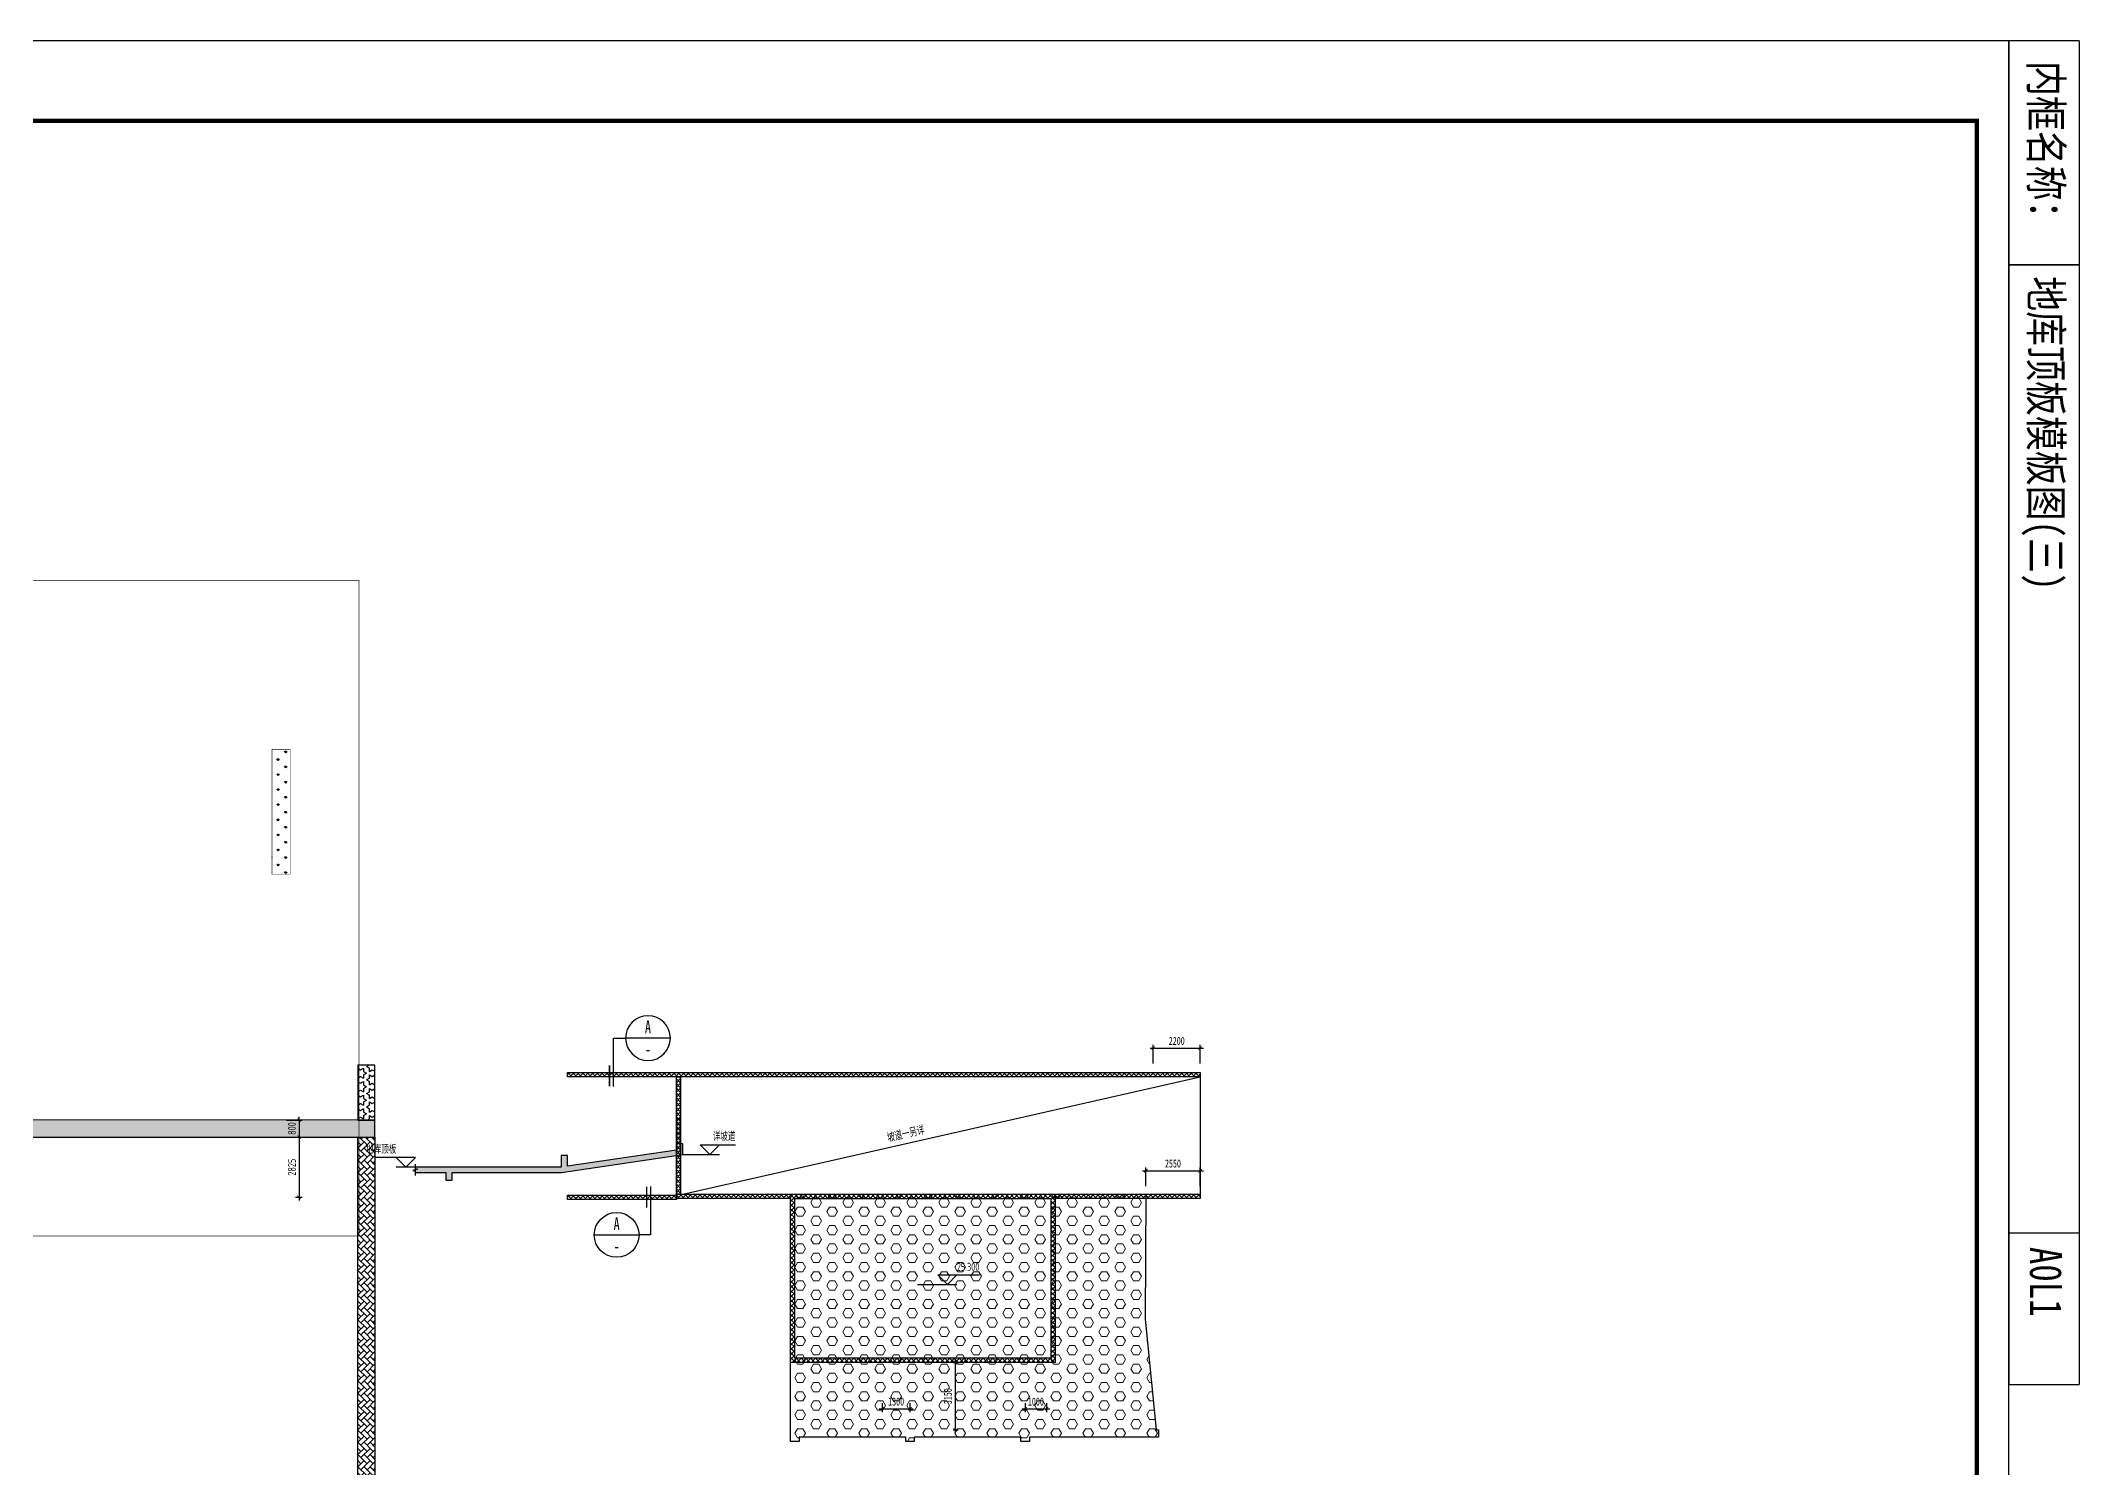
# Model space of a CAD drawing. Extents: x -302153 to 1239823, y 44204 to 1496698.
# Drawn here: x 1144286 to 1239823, y 883271 to 950148 of the extents above; entities that cross this region are included whole.
import ezdxf
from ezdxf.enums import TextEntityAlignment as Align

# ---------------------------------------------------------------- set-up
doc = ezdxf.new("R2010")
doc.units = 0
doc.header["$LTSCALE"] = 1500
doc.header["$MEASUREMENT"] = 0
doc.linetypes.add('DASH', pattern=[0.35, 0.25, -0.1])
doc.layers.get('0').update_dxf_attribs({"linetype": 'CONTINUOUS'})
doc.layers.get('Defpoints').update_dxf_attribs({"color": 2, "linetype": 'CONTINUOUS'})
doc.layers.add('HATCH', color=254, linetype='CONTINUOUS', lineweight=0)
for name, color, linetype in [('HATCH1', 181, 'CONTINUOUS'), ('S_HOLE_TEXT', 201, 'CONTINUOUS'), ('S_INDX', 11, 'CONTINUOUS'), ('S_PLAN_DIMS', 3, 'CONTINUOUS'), ('S_PLAN_THIN', 83, 'CONTINUOUS'), ('SD_DIMS', 3, 'CONTINUOUS'), ('SD_THIN', 83, 'CONTINUOUS'), ('SE_HACH', 253, 'CONTINUOUS'), ('后浇带', 7, 'CONTINUOUS')]:
    doc.layers.add(name, color=color, linetype=linetype)
doc.layers.add('内框', color=8, linetype='CONTINUOUS', plot=False)
doc.layers.add('抗震等级范围线', color=110, linetype='DASH', plot=False)
doc.styles.add('TH-STYLE3', font='tssdeng.shx', dxfattribs={"width": 0.7, "bigfont": 'tssdchn.shx'})
doc.styles.add('TSSD_Dimension', font='', dxfattribs={"width": 0.7})
doc.styles.add('TSSD_Label', font='tssdeng.shx', dxfattribs={"width": 0.7, "bigfont": 'hztxt.shx'})
doc.styles.add('TSSD_Num', font='', dxfattribs={"width": 0.7, "bigfont": 'Hztxt.shx'})
doc.styles.add('黑体', font='simhei.ttf')
doc.styles.get('TSSD_Dimension').set_extended_font_data('SimSun')
doc.styles.get('TSSD_Num').set_extended_font_data('SimSun')
doc.dimstyles.new('TSSD_150_150', dxfattribs={"dimtxt": 375, "dimasz": 150, "dimexe": 150, "dimexo": 375, "dimgap": 150, "dimtad": 1, "dimdec": 0, "dimzin": 0, "dimdsep": 46, "dimtxsty": 'TSSD_Dimension', "dimblk": 'ARCHTICK', "dimblk1": 'ARCHTICK', "dimblk2": 'ARCHTICK', "dimcen": 0, "dimdle": 150, "dimclrt": 7, "dimadec": 0, "dimazin": 0, "dimtfac": 1, "dimtdec": 0, "dimtix": 1, "dimtmove": 2, "dimatfit": 3, "dimfxl": 1, "dimtolj": 1, "dimtzin": 0, "dimarcsym": 0})

# ---------------------------------------------------------------- blocks, each defined once
blk = doc.blocks.new('THAPE_A0L1_inner')
at = {"layer": '内框'}
for p, q in [((0, 863), (0, 841)), ((0, 863), (420, 863)), ((70, 841), (70, 863)), ((70, 863), (70, 841)), ((372.66, 841), (372.62, 863)), ((372.62, 863), (372.66, 841)), ((420, 841), (420, 863)), ((0, 841), (70, 841)), ((40, 841), (0, 841)), ((120, 841), (40, 841)), ((70, 841), (372.66, 841)), ((280, 841), (120, 841)), ((420, 841), (280, 841)), ((372.66, 841), (420, 841))]:
    blk.add_line(p, q, dxfattribs=at)
blk.add_lwpolyline([(0, 0), (1486, 0), (1486, 841), (0, 841)], close=True, dxfattribs=at)
at = {"layer": '内框', "const_width": 1.4}
blk.add_lwpolyline([(25, 831), (25, 10), (1476, 10), (1476, 831)], close=True, dxfattribs=at)
at = {"layer": '内框', "style": '黑体', "width": 0.8}
for s, p in [('内框名称：', (6.33, 847.64)), ('A0L1', (376.99, 847.62))]:
    blk.add_text(s, height=10, dxfattribs=at).set_placement(p)
blk.add_attdef('内框名称', (73.61, 847.62), '', height=10, dxfattribs=at)
blk = doc.blocks.new('_ArchTick')
at = {"color": 0, "const_width": 0.25}
blk.add_lwpolyline([(-0.53, -0.53), (0.53, 0.53)], dxfattribs=at)
blk = doc.blocks.new('*D104')
at = {"layer": 'Defpoints', "color": 0, "transparency": 16777216}
for p in [(1183724, 886650), (1185024, 886650), (1185024, 886011)]:
    blk.add_point(p, dxfattribs=at)
at = {"layer": 'SD_DIMS', "color": 0, "lineweight": -2, "transparency": 16777216}
for p, q in [((1183574, 886011), (1185174, 886011)), ((1183724, 886275), (1183724, 885861)), ((1185024, 886275), (1185024, 885861))]:
    blk.add_line(p, q, dxfattribs=at)
at = {"layer": 'SD_DIMS', "color": 0, "lineweight": -2, "transparency": 16777216, "xscale": 150, "yscale": 150, "zscale": 150, "rotation": 180}
blk.add_blockref('_ArchTick', (1183724, 886011), dxfattribs=at)
at = {"layer": 'SD_DIMS', "color": 0, "lineweight": -2, "transparency": 16777216, "xscale": 150, "yscale": 150, "zscale": 150}
blk.add_blockref('_ArchTick', (1185024, 886011), dxfattribs=at)
at = {"layer": 'SD_DIMS', "color": 7, "transparency": 16777216, "insert": (1184374, 886349), "char_height": 375, "attachment_point": 5, "style": 'TSSD_Dimension'}
blk.add_mtext('\\A1;1300', dxfattribs=at)
blk = doc.blocks.new('*D105')
at = {"layer": 'Defpoints', "color": 0, "transparency": 16777216}
for p in [(1190424, 886650), (1191424, 886650), (1191424, 886011)]:
    blk.add_point(p, dxfattribs=at)
at = {"layer": 'SD_DIMS', "color": 0, "lineweight": -2, "transparency": 16777216}
for p, q in [((1190274, 886011), (1191574, 886011)), ((1190424, 886275), (1190424, 885861)), ((1191424, 886275), (1191424, 885861))]:
    blk.add_line(p, q, dxfattribs=at)
at = {"layer": 'SD_DIMS', "color": 0, "lineweight": -2, "transparency": 16777216, "xscale": 150, "yscale": 150, "zscale": 150, "rotation": 180}
blk.add_blockref('_ArchTick', (1190424, 886011), dxfattribs=at)
at = {"layer": 'SD_DIMS', "color": 0, "lineweight": -2, "transparency": 16777216, "xscale": 150, "yscale": 150, "zscale": 150}
blk.add_blockref('_ArchTick', (1191424, 886011), dxfattribs=at)
at = {"layer": 'SD_DIMS', "color": 7, "transparency": 16777216, "insert": (1190924, 886349), "char_height": 375, "attachment_point": 5, "style": 'TSSD_Dimension'}
blk.add_mtext('\\A1;1000', dxfattribs=at)
blk = doc.blocks.new('*D106')
at = {"layer": 'Defpoints', "color": 0, "transparency": 16777216}
for p in [(1186674, 888177), (1186674, 885027), (1187137, 885027)]:
    blk.add_point(p, dxfattribs=at)
at = {"layer": 'SD_DIMS', "color": 0, "lineweight": -2, "transparency": 16777216}
for p, q in [((1187049, 888177), (1187287, 888177)), ((1187137, 888327), (1187137, 884877)), ((1187049, 885027), (1187287, 885027))]:
    blk.add_line(p, q, dxfattribs=at)
at = {"layer": 'SD_DIMS', "color": 0, "lineweight": -2, "transparency": 16777216, "xscale": 150, "yscale": 150, "zscale": 150}
for p, rotation in [((1187137, 888177), 90), ((1187137, 885027), 270)]:
    blk.add_blockref('_ArchTick', p, dxfattribs=dict(at, rotation=rotation))
at = {"layer": 'SD_DIMS', "color": 7, "transparency": 16777216, "insert": (1186800, 886602), "char_height": 375, "attachment_point": 5, "rotation": 90, "style": 'TSSD_Dimension'}
blk.add_mtext('\\A1;3150', dxfattribs=at)
blk = doc.blocks.new('*D120')
at = {"layer": 'Defpoints', "color": 0, "transparency": 16777216}
for p in [(1198624, 902921), (1196424, 901827), (1198624, 901827)]:
    blk.add_point(p, dxfattribs=at)
at = {"layer": 'SD_DIMS', "color": 0, "lineweight": -2, "transparency": 16777216}
for p, q in [((1196274, 902921), (1198774, 902921)), ((1196424, 902202), (1196424, 903071)), ((1198624, 902202), (1198624, 903071))]:
    blk.add_line(p, q, dxfattribs=at)
at = {"layer": 'SD_DIMS', "color": 0, "lineweight": -2, "transparency": 16777216, "xscale": 150, "yscale": 150, "zscale": 150, "rotation": 180}
blk.add_blockref('_ArchTick', (1196424, 902921), dxfattribs=at)
at = {"layer": 'SD_DIMS', "color": 0, "lineweight": -2, "transparency": 16777216, "xscale": 150, "yscale": 150, "zscale": 150}
blk.add_blockref('_ArchTick', (1198624, 902921), dxfattribs=at)
at = {"layer": 'SD_DIMS', "color": 7, "transparency": 16777216, "insert": (1197524, 903259), "char_height": 375, "attachment_point": 5, "style": 'TSSD_Dimension'}
blk.add_mtext('\\A1;2200', dxfattribs=at)
blk = doc.blocks.new('*D128')
at = {"layer": 'Defpoints', "color": 0, "transparency": 16777216}
for p in [(1198624, 897171), (1196074, 896079), (1198624, 896077)]:
    blk.add_point(p, dxfattribs=at)
at = {"layer": 'SD_DIMS', "color": 0, "lineweight": -2, "transparency": 16777216}
for p, q in [((1195924, 897171), (1198774, 897171)), ((1196074, 896454), (1196074, 897321)), ((1198624, 896452), (1198624, 897321))]:
    blk.add_line(p, q, dxfattribs=at)
at = {"layer": 'SD_DIMS', "color": 0, "lineweight": -2, "transparency": 16777216, "xscale": 150, "yscale": 150, "zscale": 150, "rotation": 180}
blk.add_blockref('_ArchTick', (1196074, 897171), dxfattribs=at)
at = {"layer": 'SD_DIMS', "color": 0, "lineweight": -2, "transparency": 16777216, "xscale": 150, "yscale": 150, "zscale": 150}
blk.add_blockref('_ArchTick', (1198624, 897171), dxfattribs=at)
at = {"layer": 'SD_DIMS', "color": 7, "transparency": 16777216, "insert": (1197349, 897509), "char_height": 375, "attachment_point": 5, "style": 'TSSD_Dimension'}
blk.add_mtext('\\A1;2550', dxfattribs=at)
blk = doc.blocks.new('ts_idx')
at = {"color": 0, "linetype": 'ByBlock', "lineweight": -2}
blk.add_line((-0.5, 0), (0.5, 0), dxfattribs=at)
blk.add_circle((0, 0), 0.5, dxfattribs=at)
at = {"color": 0, "linetype": 'ByBlock', "lineweight": -2, "style": 'TSSD_Num', "width": 0.7}
for tag, p in [('1', (0, 0.25)), ('A', (0, -0.25))]:
    blk.add_attdef(tag, text='', height=0.286, dxfattribs=at).set_placement(p, align=Align.MIDDLE_CENTER)
blk = doc.blocks.new('*D364')
at = {"layer": 'Defpoints', "color": 0, "transparency": 16777216}
for p in [(-45723, 106073), (-45723, 105273), (-44683, 105273)]:
    blk.add_point(p, dxfattribs=at)
at = {"layer": 'S_PLAN_DIMS', "color": 0, "lineweight": -2, "transparency": 16777216}
for p, q in [((-45273, 106073), (-44533, 106073)), ((-44683, 106073), (-44683, 106223)), ((-44683, 106073), (-44683, 105273)), ((-45273, 105273), (-44533, 105273)), ((-44683, 105273), (-44683, 105123))]:
    blk.add_line(p, q, dxfattribs=at)
at = {"layer": 'S_PLAN_DIMS', "color": 0, "lineweight": -2, "transparency": 16777216, "xscale": 150, "yscale": 150, "zscale": 150}
for p, rotation in [((-44683, 106073), 270), ((-44683, 105273), 90)]:
    blk.add_blockref('_ArchTick', p, dxfattribs=dict(at, rotation=rotation))
at = {"layer": 'S_PLAN_DIMS', "color": 7, "transparency": 16777216, "insert": (-45020, 105673), "char_height": 375, "attachment_point": 5, "rotation": 90, "style": 'TH-STYLE3'}
blk.add_mtext('\\A1;800', dxfattribs=at)
blk = doc.blocks.new('*D365')
at = {"layer": 'Defpoints', "color": 0, "transparency": 16777216}
for p in [(-45723, 105273), (-45297, 102448), (-44683, 102448)]:
    blk.add_point(p, dxfattribs=at)
at = {"layer": 'S_PLAN_DIMS', "color": 0, "lineweight": -2, "transparency": 16777216}
for p, q in [((-45273, 105273), (-44533, 105273)), ((-44683, 105423), (-44683, 102298)), ((-44847, 102448), (-44533, 102448))]:
    blk.add_line(p, q, dxfattribs=at)
at = {"layer": 'S_PLAN_DIMS', "color": 0, "lineweight": -2, "transparency": 16777216, "xscale": 150, "yscale": 150, "zscale": 150}
for p, rotation in [((-44683, 105273), 90), ((-44683, 102448), 270)]:
    blk.add_blockref('_ArchTick', p, dxfattribs=dict(at, rotation=rotation))
at = {"layer": 'S_PLAN_DIMS', "color": 7, "transparency": 16777216, "insert": (-45020, 103861), "char_height": 375, "attachment_point": 5, "rotation": 90, "style": 'TH-STYLE3'}
blk.add_mtext('\\A1;2825', dxfattribs=at)
blk = doc.blocks.new('A$C1DF81372')
at = {"layer": '后浇带'}
h = blk.add_hatch(dxfattribs=at)
h.set_pattern_fill('STARS', color=8, scale=50, angle=-90, style=0)
h.set_pattern_definition([(270, (-2281752.9, 2769203.97), (274.963, -5e-14), [158.75, -158.75]), (330, (-2281752.9, 2769203.97), (137.4815, 238.124943), [158.75, -158.75]), (30, (-2281615.4, 2769124.6), (-137.4815, 238.124943), [158.75, -158.75])])
h.paths.add_polyline_path([(-41925, 108650), (-41925, 106073.1), (-41125, 106073.1), (-41125, 108650)])
h = blk.add_hatch(dxfattribs=at)
h.set_pattern_fill('STARS', color=8, scale=50, style=0)
h.set_pattern_definition([(0, (-2615500.2, -2134555.17), (0, 274.963), [158.75, -158.75]), (60, (-2615500.2, -2134555.17), (-238.124943, 137.4815), [158.75, -158.75]), (120, (-2615420.8, -2134417.7), (-238.124943, -137.4815), [158.75, -158.75])])
h.paths.add_polyline_path([(-95825, 105274.6), (-41125.1, 105273.1), (-41125.1, 106073.1), (-95825, 106074.6)])
h = blk.add_hatch(dxfattribs=at)
h.set_pattern_fill('AR-HBONE', color=8, scale=2, angle=-90)
h.set_pattern_definition([(315, (-2294156.12, 2836822.65), (287.368196, -8e-14), [609.6, -203.2]), (45, (-2294012.43, 2836678.97), (287.368196, -8e-14), [609.6, -203.2])])
h.paths.add_polyline_path([(-41925, 84075.2), (-41125, 84075.2), (-41125.1, 105273.3), (-41925.1, 105273.3)])
at = {"layer": '后浇带', "color": 8, "elevation": -1000}
for points in [[(-41925, 108650), (-41925, 106073.1), (-41125, 106073.1), (-41125, 108650)], [(-95825, 105274.6), (-41125.1, 105273.1), (-41125.1, 106073.1), (-95825, 106074.6)], [(-41925.1, 105273.3), (-41125.1, 105273.3), (-41125, 84075.2), (-41925, 84075.2)]]:
    blk.add_lwpolyline(points, close=True, dxfattribs=at)
at = {"layer": 'S_PLAN_DIMS'}
for base, p1, p2, picture, middle in [((-44682.7, 105273.4), (-45723.3, 106073.4), (-45723.4, 105273.4), '*D364', (-45020.2, 105673.4)), ((-44682.7, 102448), (-45723.4, 105273.4), (-45297, 102448), '*D365', (-45020.2, 103860.7))]:
    dim = blk.add_linear_dim(base=base, p1=p1, p2=p2, angle=90, dimstyle='TSSD_150_150', dxfattribs=at)
    dim.commit()
    dim.dimension.update_dxf_attribs({"geometry": picture, "text_midpoint": middle})

msp = doc.modelspace()

# ---------------------------------------------------------------- hatches: boundary and pattern name
at = {"layer": 'HATCH'}
h = msp.add_hatch(dxfattribs=at)
h.set_pattern_fill('HEX', color=8, scale=2000)
h.paths.add_polyline_path([(1179423.895, 896077.4606), (1196073.895, 896077.4606), (1196073.895, 890223.5883), (1196049.0288, 890227.3696), (1196555.3709, 885027.3696), (1196673.895, 885027.1266), (1196673.895, 884677.3696), (1190623.895, 884677.3696), (1190623.895, 884477.3696), (1190223.895, 884477.3696), (1190223.895, 884677.3696), (1185223.895, 884677.3696), (1185223.895, 884477.3696), (1184823.895, 884477.3696), (1184823.895, 884677.3696), (1179823.895, 884677.3696), (1179823.895, 884477.3696), (1179423.895, 884477.3696)])
at = {"layer": 'HATCH1'}
h = msp.add_hatch(dxfattribs=at)
h.set_pattern_fill('HOLE_MATETIEL', color=256, scale=50, style=0)
h.set_pattern_definition([(45, (-1329.03, 54450), (-112.253202, 112.253202), []), (135, (-1329.03, 54450), (-112.253202, -112.253202), [])])
h.paths.add_polyline_path([(1198623.895, 901577.3696), (1168973.895, 901577.3696), (1168973.895, 901777.3696), (1198623.895, 901777.3696)])
h = msp.add_hatch(dxfattribs=at)
h.set_pattern_fill('HOLE_MATETIEL', color=256, scale=50, style=0)
h.set_pattern_definition([(45, (0, 0), (-112.253202, 112.253202), []), (135, (0, 0), (-112.253202, -112.253202), [])])
h.paths.add_polyline_path([(1174073.9222, 901577.3696), (1174273.9222, 901577.3696), (1174273.9222, 896076.9991), (1174073.9222, 896076.9991)])
msp.add_hatch(color=256, dxfattribs=at).paths.add_polyline_path([(1161825.4878, 897334.9453), (1161825.4878, 897084.9453), (1163273.895, 897084.9453), (1163273.895, 896734.9453), (1163573.895, 896734.9453), (1163573.895, 897084.9453), (1168696.5323, 897084.9453), (1174373.895, 897936.5497), (1174373.9396, 898436.5497), (1174273.895, 898436.5497), (1174273.895, 899596.5497), (1174073.9396, 899596.5497), (1174073.895, 898144.3465), (1168973.895, 897379.3465), (1168973.895, 897884.9453), (1168673.895, 897884.9453), (1168673.895, 897334.9453)])
h = msp.add_hatch(dxfattribs=at)
h.set_pattern_fill('HOLE_MATETIEL', color=256, scale=50, style=0)
h.set_pattern_definition([(45, (-1329.03, 48700), (-112.253202, 112.253202), []), (135, (-1329.03, 48700), (-112.253202, -112.253202), [])])
h.paths.add_polyline_path([(1174073.895, 895827.3696), (1168973.895, 895827.3696), (1168973.895, 896027.3696), (1174073.895, 896027.3696)])
h = msp.add_hatch(dxfattribs=at)
h.set_pattern_fill('HOLE_MATETIEL', color=256, scale=50, style=0)
h.set_pattern_definition([(45, (7525.01, 48749.63), (-112.253202, 112.253202), []), (135, (7525.01, 48749.63), (-112.253202, -112.253202), [])])
h.paths.add_polyline_path([(1179423.8861, 895876.9991), (1174073.9043, 895876.9991), (1174073.9043, 896076.9991), (1179423.8861, 896076.9991)])
h = msp.add_hatch(dxfattribs=at)
h.set_pattern_fill('HOLE_MATETIEL', color=256, scale=50, style=0)
h.set_pattern_definition([(45, (-43637.64, 0.05), (-112.253202, 112.253202), []), (135, (-43637.64, 0.05), (-112.253202, -112.253202), [])])
h.paths.add_polyline_path([(1191823.8771, 896077.5101), (1179423.8861, 896077.5101), (1179423.8861, 888177.496), (1191823.8771, 888177.496)])
h.paths.add_polyline_path([(1191623.8771, 895877.5101), (1191623.8771, 888377.496), (1179623.8861, 888377.496), (1179623.8861, 895877.5101)], flags=16)
h = msp.add_hatch(dxfattribs=at)
h.set_pattern_fill('HOLE_MATETIEL', color=256, scale=50, style=0)
h.set_pattern_definition([(45, (25274.98, 48750.14), (-112.253202, 112.253202), []), (135, (25274.98, 48750.14), (-112.253202, -112.253202), [])])
h.paths.add_polyline_path([(1198623.895, 895877.5101), (1191823.8771, 895877.5101), (1191823.8771, 896077.5101), (1198623.895, 896077.5101)])
at = {"layer": 'SE_HACH'}
h = msp.add_hatch(dxfattribs=at)
h.set_pattern_fill('GRASS', color=1, scale=500, style=0)
h.paths.add_polyline_path([(1155973.895, 916927.3697), (1155123.4404, 916927.3697), (1155123.4404, 911076.012), (1155973.895, 911076.012)])

# ---------------------------------------------------------------- linework, layer by layer
at = {"color": 1, "const_width": 30}
msp.add_lwpolyline([(1155973.895, 916927.3697), (1155123.4404, 916927.3697), (1155123.4404, 911076.012), (1155973.895, 911076.012)], close=True, dxfattribs=at)
at = {"layer": 'HATCH1'}
for p, q in [((1175647.289, 897936.5497), (1175197.289, 898386.5497)), ((1175197.289, 898386.5497), (1176097.289, 898386.5497)), ((1175647.289, 897936.5497), (1176097.289, 898386.5497)), ((1176097.289, 898386.5497), (1176843.4504, 898386.5497)), ((1160949.6888, 897784.9478), (1159928.6258, 897784.9478)), ((1161399.6888, 897334.9478), (1160949.6888, 897784.9478)), ((1161849.6888, 897784.9478), (1160949.6888, 897784.9478)), ((1161874.8761, 897334.9478), (1160949.6888, 897334.9478)), ((1161399.6888, 897334.9478), (1161849.6888, 897784.9478)), ((1174373.895, 897936.5497), (1176097.289, 897936.5497))]:
    msp.add_line(p, q, dxfattribs=at)
for points in [[(1198623.895, 901577.3696), (1168973.895, 901577.3696), (1168973.895, 901777.3696), (1198623.895, 901777.3696)], [(1174073.9222, 901577.3696), (1174273.9222, 901577.3696), (1174273.9222, 896076.9991), (1174073.9222, 896076.9991)], [(1161825.4878, 897334.9453), (1161825.4878, 897084.9453), (1163273.895, 897084.9453), (1163273.895, 896734.9453), (1163573.895, 896734.9453), (1163573.895, 897084.9453), (1168696.5323, 897084.9453), (1174373.895, 897936.5497), (1174373.9396, 898436.5497), (1174273.895, 898436.5497), (1174273.895, 899596.5497), (1174073.9396, 899596.5497), (1174073.895, 898144.3465), (1168973.895, 897379.3465), (1168973.895, 897884.9453), (1168673.895, 897884.9453), (1168673.895, 897334.9453)], [(1174073.895, 895827.3696), (1168973.895, 895827.3696), (1168973.895, 896027.3696), (1174073.895, 896027.3696)], [(1179423.8861, 895876.9991), (1174073.9043, 895876.9991), (1174073.9043, 896076.9991), (1179423.8861, 896076.9991)], [(1179423.8861, 896077.5101), (1191823.8771, 896077.5101), (1191823.8771, 888177.496), (1179423.8861, 888177.496)], [(1179623.8861, 895877.5101), (1191623.8771, 895877.5101), (1191623.8771, 888377.496), (1179623.8861, 888377.496)], [(1198623.895, 895877.5101), (1191823.8771, 895877.5101), (1191823.8771, 896077.5101), (1198623.895, 896077.5101)]]:
    msp.add_lwpolyline(points, close=True, dxfattribs=at)
msp.add_lwpolyline([(1161825.4878, 897474.9453), (1161825.4878, 897274.9453), (1161935.4878, 897239.9453), (1161715.4878, 897179.9453), (1161825.4878, 897144.9453), (1161825.4878, 896944.9453)], dxfattribs=at)
at = {"layer": 'S_INDX'}
for p, q in [((1171126.3438, 901122.6648), (1171126.3438, 903392.133)), ((1171126.3438, 903392.133), (1171693.1843, 903392.133)), ((1172863.829, 896432.0744), (1172863.829, 894162.6062)), ((1172863.829, 894162.6062), (1172325.0242, 894162.6062))]:
    msp.add_line(p, q, dxfattribs=at)
at = {"layer": 'S_INDX', "const_width": 75}
for points in [[(1170946.3438, 901122.6648), (1170946.3438, 902121.4137)], [(1172683.829, 896432.0744), (1172683.829, 895433.3255)]]:
    msp.add_lwpolyline(points, dxfattribs=at)
at = {"layer": 'S_PLAN_THIN'}
for p, q in [((1174373.895, 896077.3696), (1198623.895, 901577.3696)), ((1198623.895, 901577.3696), (1198623.895, 896077.5101))]:
    msp.add_line(p, q, dxfattribs=at)
at = {"layer": 'SD_THIN', "color": 1}
for p, q in [((1185381.5365, 891840.9716), (1187225.4714, 891840.9716)), ((1186775.4714, 891840.9716), (1186325.4714, 892290.9716)), ((1186325.4714, 892290.9716), (1187225.4714, 892290.9716)), ((1186775.4714, 891840.9716), (1187225.4714, 892290.9716)), ((1187225.4714, 892290.9716), (1188275.4714, 892290.9716))]:
    msp.add_line(p, q, dxfattribs=at)
at = {"layer": 'SE_HACH', "color": 8}
msp.add_lwpolyline([(1179423.895, 896077.4606), (1196073.895, 896077.4606), (1196049.0128, 890223.5883), (1196555.3709, 885024.946), (1196673.895, 885027.1266), (1196673.895, 884677.3696), (1190623.895, 884677.3696), (1190623.895, 884477.3696), (1190223.895, 884477.3696), (1190223.895, 884677.3696), (1185223.895, 884677.3696), (1185223.895, 884477.3696), (1184823.895, 884477.3696), (1184823.895, 884677.3696), (1179823.895, 884677.3696), (1179823.895, 884477.3696), (1179423.895, 884477.3696)], close=True, dxfattribs=at)
at = {"layer": '抗震等级范围线', "ltscale": 2, "const_width": 30}
msp.add_lwpolyline([(913243.2116, 909722.8008), (916523.0123, 897247.6868), (927665.3806, 900171.9126), (929177.6854, 894606.664), (934673.895, 894116.5466), (1159203.715, 894116.5466), (1159203.715, 924856.2676), (924031.5223, 924856.2676), (924031.5223, 912874.0049), (913243.2116, 909722.8008)], dxfattribs=at)

# ---------------------------------------------------------------- block references
at = {"layer": 'S_HOLE_TEXT'}
msp.add_blockref('A$C1DF81372', (1201073.895, 793477.3719), dxfattribs=at)
at = {"layer": 'S_INDX'}
ref = msp.add_blockref('ts_idx', (1172743.1843, 903392.133), dxfattribs=dict(at, xscale=-2100, yscale=2100, zscale=2100))
ref.add_attrib('1', 'A', dxfattribs={"layer": 'SD_THIN', "height": 600, "style": 'TSSD_Num', "width": 0.7}).set_placement((1172743.1843, 903917.133), align=Align.MIDDLE_CENTER)
ref.add_attrib('10', '-', dxfattribs={"layer": 'SD_THIN', "height": 600, "style": 'TSSD_Num', "width": 0.7}).set_placement((1172743.1843, 902867.133), align=Align.MIDDLE_CENTER)
ref = msp.add_blockref('ts_idx', (1171275.0242, 894162.6062), dxfattribs=dict(at, xscale=2100, yscale=2100, zscale=2100))
ref.add_attrib('1', 'A', dxfattribs={"layer": 'SD_THIN', "height": 600, "style": 'TSSD_Num', "width": 0.7}).set_placement((1171275.0242, 894687.6062), align=Align.MIDDLE_CENTER)
ref.add_attrib('10', '-', dxfattribs={"layer": 'SD_THIN', "height": 600, "style": 'TSSD_Num', "width": 0.7}).set_placement((1171275.0242, 893637.6062), align=Align.MIDDLE_CENTER)
at = {"layer": '内框', "xscale": 150, "yscale": 150, "zscale": 150, "rotation": 270}
msp.add_blockref('THAPE_A0L1_inner', (1110372.8135, 950147.9042), dxfattribs=at).add_auto_attribs({'内框名称': '地库顶板模板图(三)'})

# ---------------------------------------------------------------- texts
at = {"layer": 'HATCH1', "style": 'TSSD_Label', "width": 0.7}
for s, p in [('地库顶板', (1160949.6888, 897859.9478)), ('详坡道', (1176843.4504, 898461.5497))]:
    msp.add_text(s, height=375, dxfattribs=at).set_placement(p, align=Align.BOTTOM_RIGHT)
at = {"layer": 'S_PLAN_THIN', "style": 'TSSD_Label', "width": 0.7}
msp.add_text('坡道一另详', height=375, rotation=12.77873319, dxfattribs=at).set_placement((1185762.5019, 898788.5273), align=Align.BOTTOM_RIGHT)
at = {"layer": 'SD_THIN', "color": 1, "style": 'TSSD_Label', "width": 0.7}
msp.add_text('25.300', height=375, dxfattribs=at).set_placement((1188275.4714, 892365.9716), align=Align.BOTTOM_RIGHT)

# ---------------------------------------------------------------- dimensions: what is measured, and where the dimension line sits
at = {"layer": 'SD_DIMS'}
for base, p1, p2, picture, middle in [((1198623.895, 902921.0186), (1196423.895, 901827.3696), (1198623.895, 901827.3696), '*D120', (1197523.895, 903258.5186)), ((1198623.895, 897171.0186), (1196073.901, 896078.8573), (1198623.895, 896077.3696), '*D128', (1197348.898, 897508.5186)), ((1185023.895, 886011.2706), (1183723.895, 886649.6812), (1185023.895, 886649.6812), '*D104', (1184373.895, 886348.7706)), ((1191423.895, 886011.2706), (1190423.895, 886649.6812), (1191423.895, 886649.6812), '*D105', (1190923.895, 886348.7706))]:
    dim = msp.add_linear_dim(base=base, p1=p1, p2=p2, dimstyle='TSSD_150_150', dxfattribs=at)
    dim.commit()
    dim.dimension.update_dxf_attribs({"geometry": picture, "text_midpoint": middle})
dim = msp.add_linear_dim(base=(1187137.4434, 885027.3696), p1=(1186674.1507, 888177.496), p2=(1186674.1507, 885027.3696), angle=90, dimstyle='TSSD_150_150', dxfattribs=at)
dim.commit()
dim.dimension.update_dxf_attribs({"geometry": '*D106', "text_midpoint": (1186799.9434, 886602.4328)})

doc.saveas('drawing.dxf')
